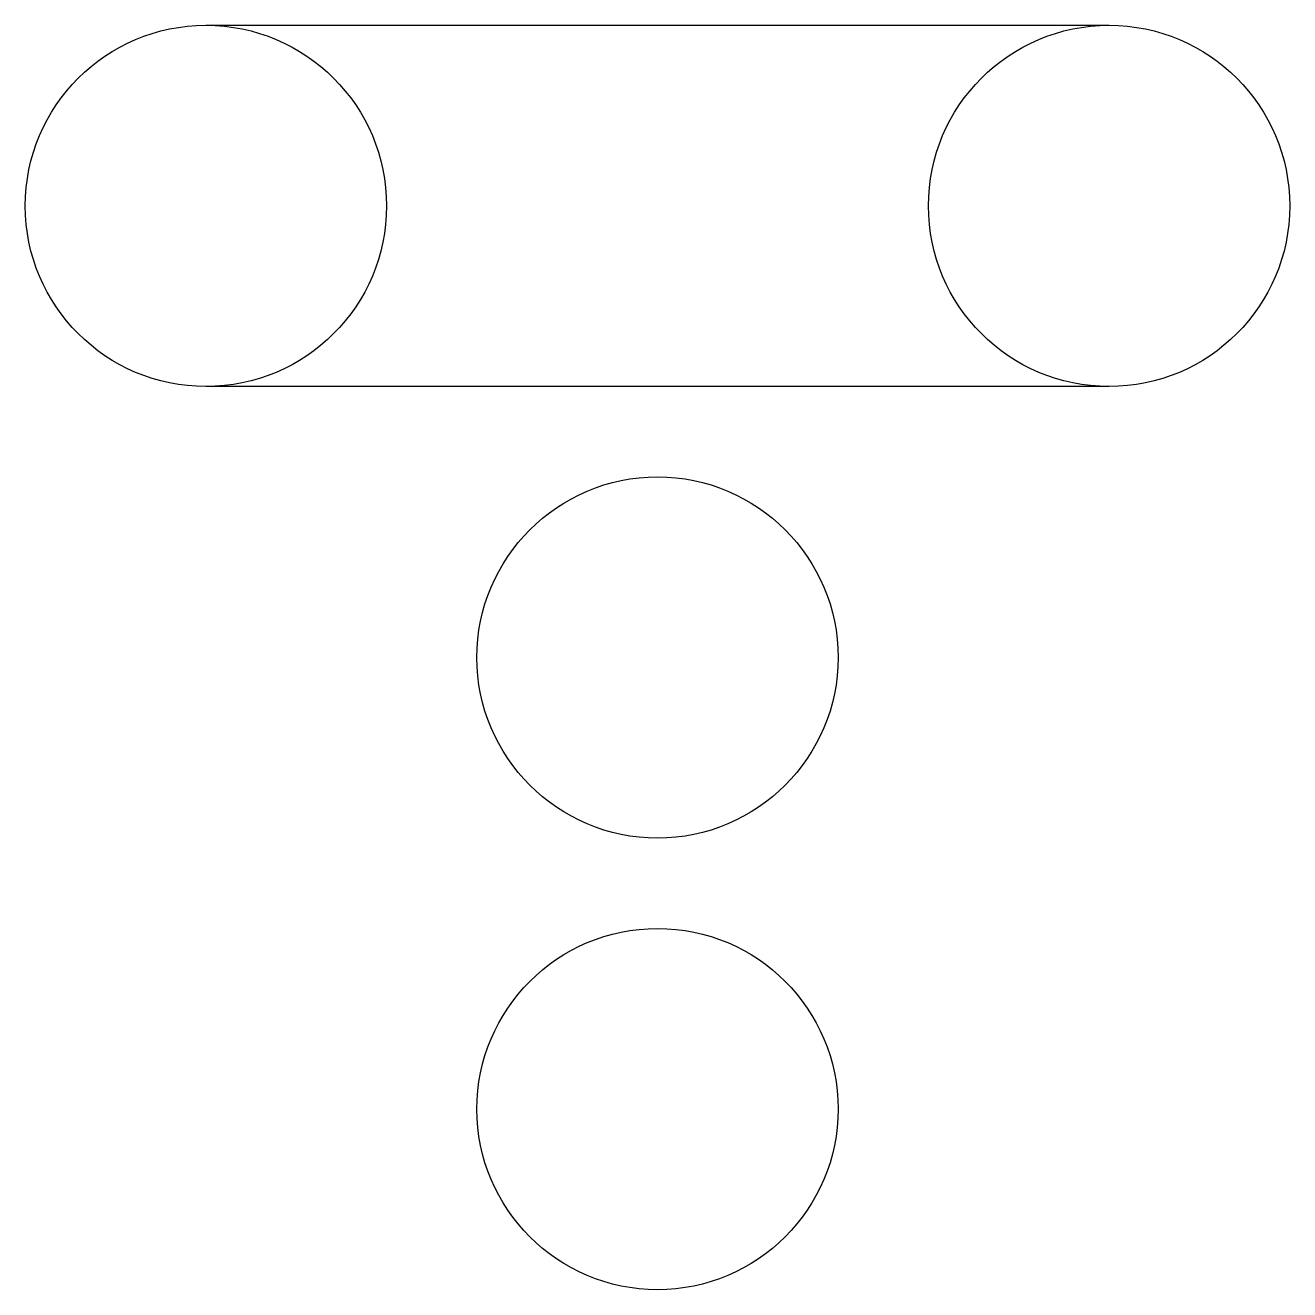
# Model space of a CAD drawing. Header units: inches. Extents: x -3.5 to 3.5, y -6 to 1.
import ezdxf

# ---------------------------------------------------------------- set-up
doc = ezdxf.new("R2010")
doc.units = ezdxf.units.IN
doc.header["$MEASUREMENT"] = 0

msp = doc.modelspace()

# ---------------------------------------------------------------- linework, layer by layer
for p, q in [((-2.5, 1), (2.5, 1)), ((2.5, -1), (-2.5, -1))]:
    msp.add_line(p, q)
for centre in [(-2.5, 0), (2.5, 0), (0, -2.5), (0, -5)]:
    msp.add_circle(centre, 1)

doc.saveas('drawing.dxf')
